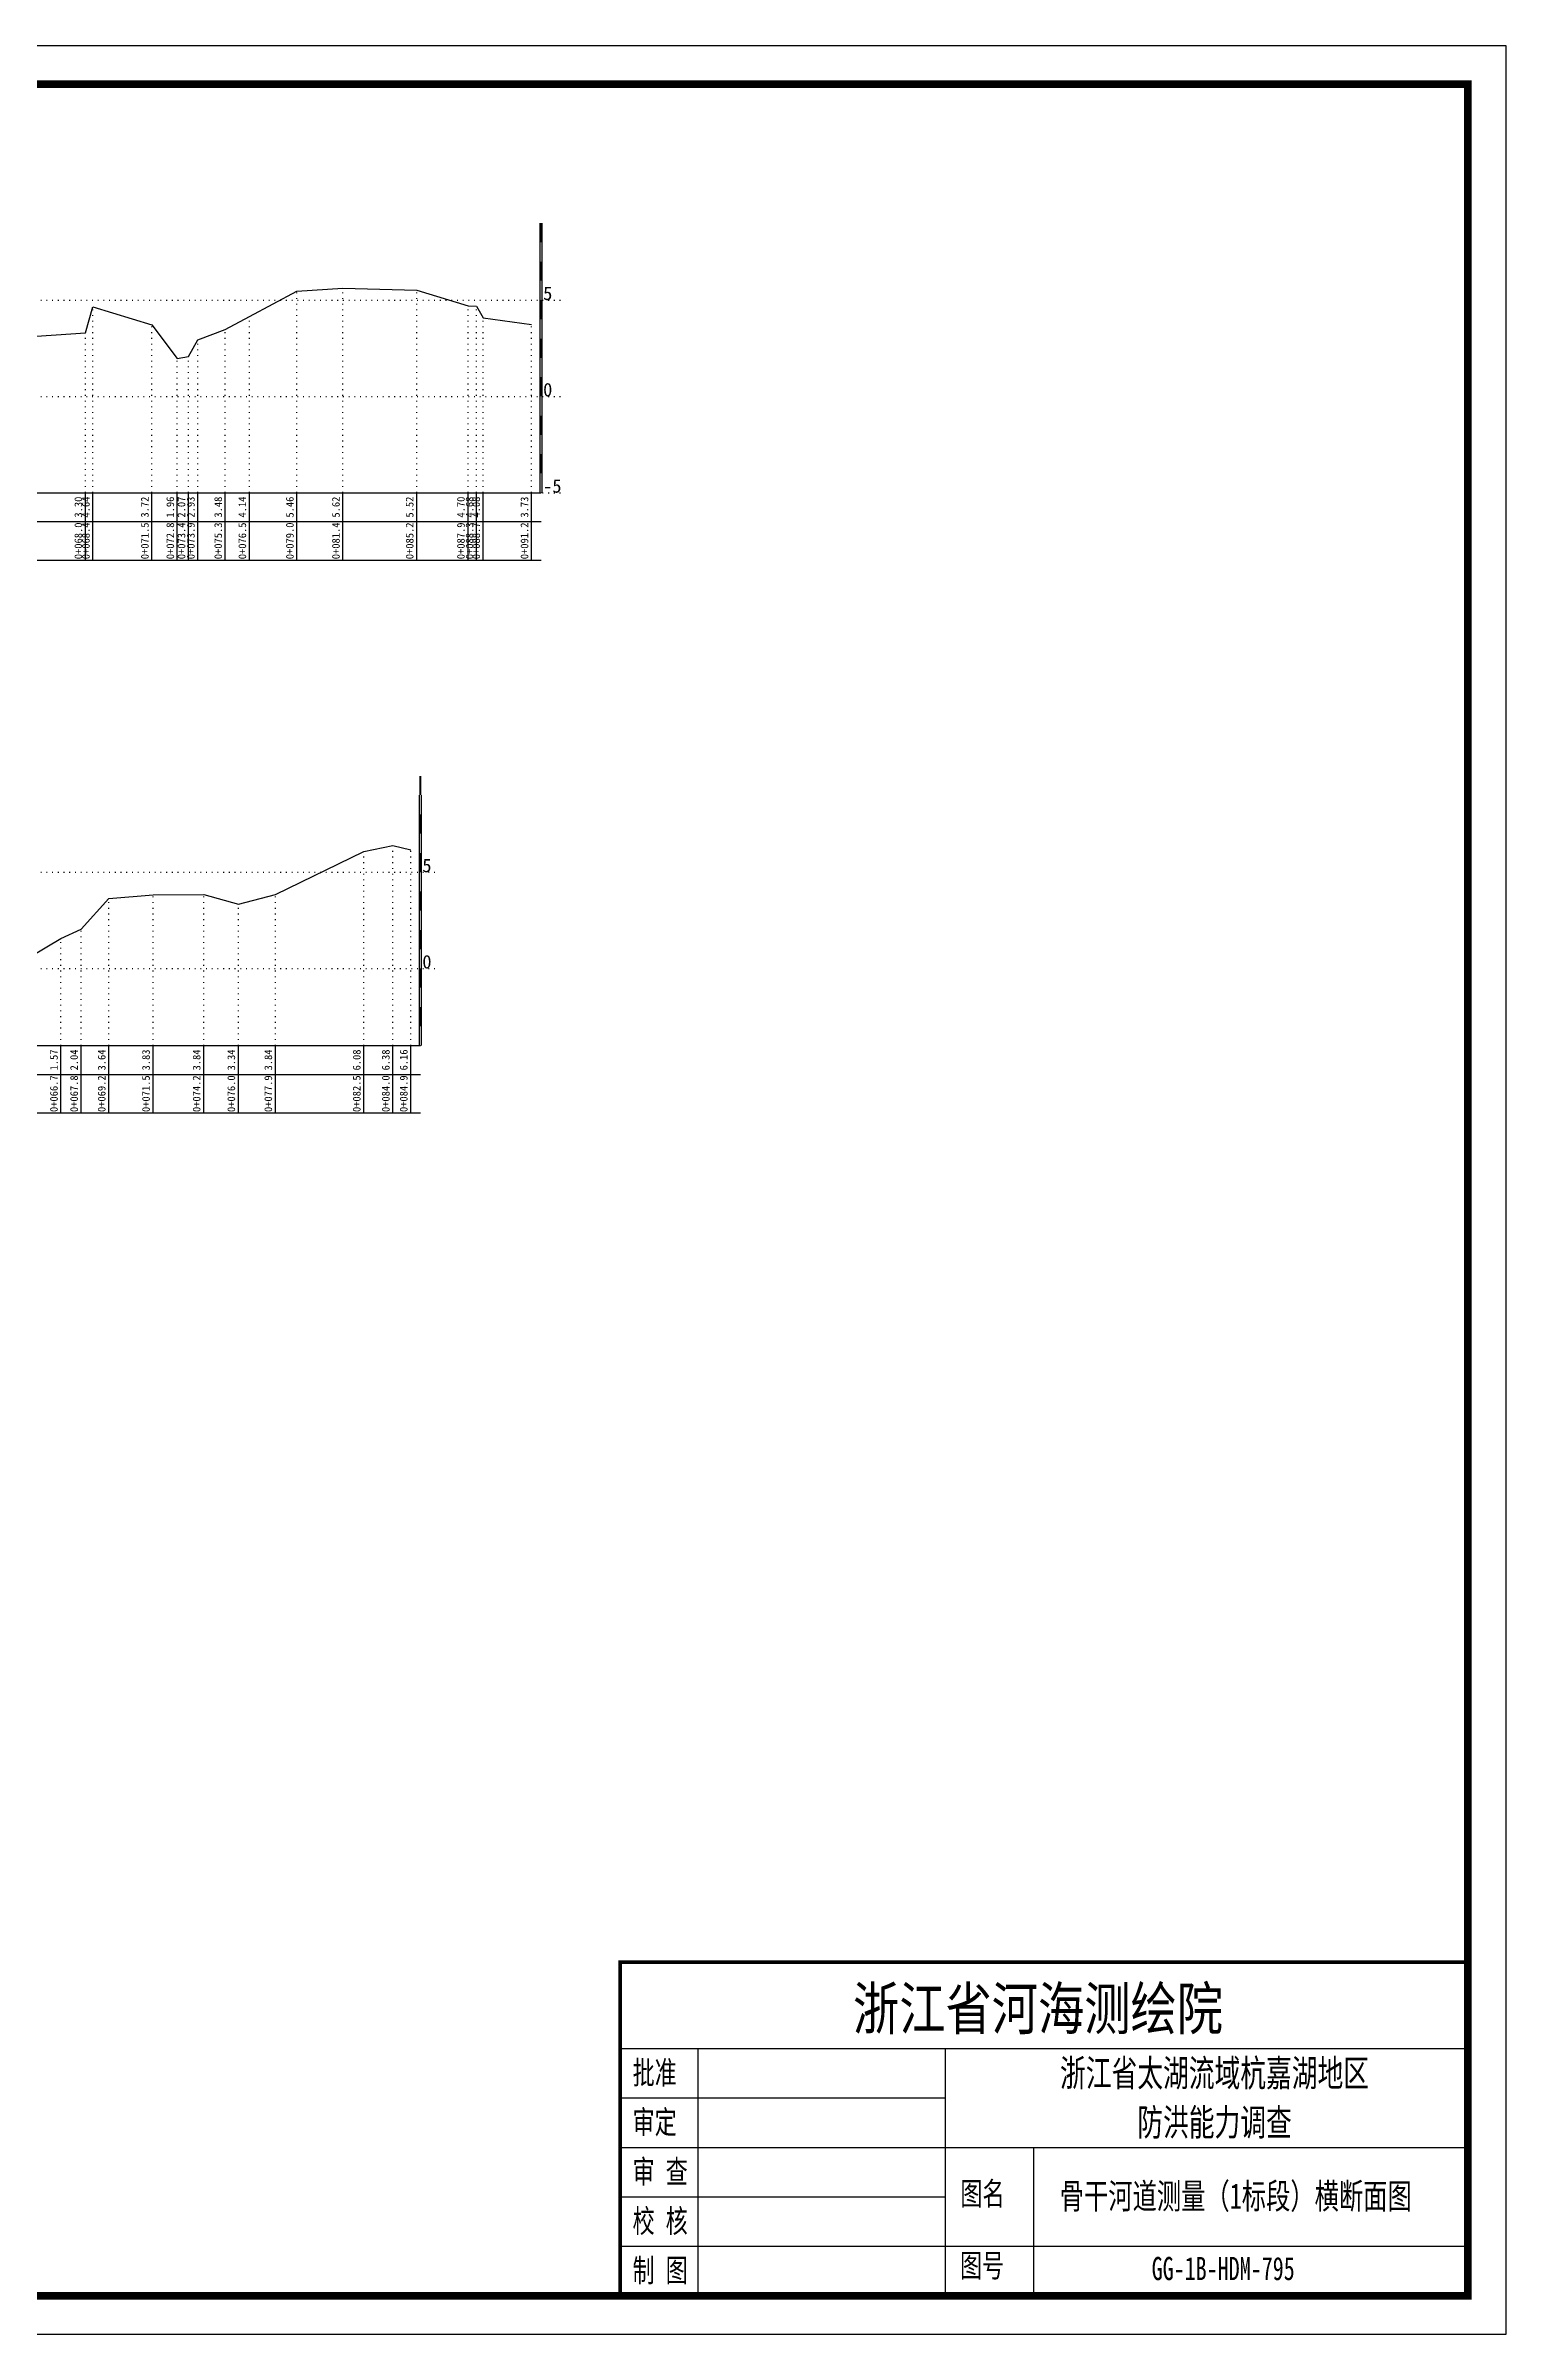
# Model space of a CAD drawing. Header units: millimetres. Extents: x 518574 to 520874, y 3371901 to 3372198.
# Drawn here: x 520684.8 to 520874.4, y 3371900.9 to 3372197.9 of the extents above; entities that cross this region are included whole.
import ezdxf
from ezdxf.enums import TextEntityAlignment as Align

# ---------------------------------------------------------------- set-up
doc = ezdxf.new("R2010")
doc.units = ezdxf.units.MM
doc.header["$LTSCALE"] = 0.4
doc.header["$MEASUREMENT"] = 0
doc.linetypes.add('X4', pattern=[1.6, 0, -1.6])
for name, color, linetype in [('DMX', 1, 'Continuous'), ('TEXT', 7, 'Continuous'), ('zdm1', 5, 'Continuous'), ('ZDMT5', 3, 'Continuous'), ('图框', 7, 'Continuous')]:
    doc.layers.add(name, color=color, linetype=linetype)
doc.styles.add('HDM', font='fangsong_GB2312.ttf')
doc.styles.add('tk2', font='', dxfattribs={"width": 0.8})
doc.styles.get('tk2').set_extended_font_data('SimSun')

msp = doc.modelspace()

# ---------------------------------------------------------------- linework, layer by layer
at = {"lineweight": 100, "const_width": 0.5}
msp.add_lwpolyline([(520869.36, 3371949.15), (520759.36, 3371949.15), (520759.36, 3371905.87), (520869.36, 3371905.87), (520869.36, 3371949.15)], dxfattribs=at)
at = {"linetype": 'Continuous', "elevation": 0}
msp.add_lwpolyline([(520759.36, 3371937.95), (520759.36, 3371905.87)], dxfattribs=at)
at = {"layer": 'DMX', "linetype": 'Continuous', "flags": 128}
for points in [[(520681.68, 3372160.05), (520689.96, 3372160.62), (520690.93, 3372163.97), (520698.58, 3372161.67), (520701.88, 3372157.27), (520703.33, 3372157.55), (520704.56, 3372159.7), (520704.56, 3372159.7), (520708.11, 3372161.07), (520711.23, 3372162.72), (520717.41, 3372166.02), (520723.38, 3372166.42), (520732.96, 3372166.17), (520739.61, 3372164.12), (520740.73, 3372164.07), (520741.58, 3372162.57), (520747.86, 3372161.7)], [(520682.91, 3372079.71), (520686.78, 3372082.03), (520689.41, 3372083.21), (520692.98, 3372087.21), (520698.73, 3372087.69), (520705.31, 3372087.71), (520709.81, 3372086.46), (520714.61, 3372087.71), (520726.08, 3372093.31), (520729.86, 3372094.06), (520732.18, 3372093.51)]]:
    msp.add_lwpolyline(points, dxfattribs=at)
at = {"layer": 'TEXT', "color": 0}
for p, q in [((520759.36, 3371937.95, 0), (520869.36, 3371937.95, 0)), ((520769.44, 3371937.95, 0), (520769.44, 3371912.29, 0)), ((520801.52, 3371937.95, 0), (520801.52, 3371912.29, 0)), ((520759.36, 3371931.54, 0), (520801.52, 3371931.54, 0)), ((520759.36, 3371925.12, 0), (520801.52, 3371925.12, 0)), ((520801.52, 3371925.12, 0), (520869.36, 3371925.12, 0)), ((520813.01, 3371925.12, 0), (520813.01, 3371905.87, 0)), ((520759.36, 3371918.7, 0), (520801.52, 3371918.7, 0)), ((520759.36, 3371912.29, 0), (520869.36, 3371912.29, 0)), ((520769.44, 3371912.29, 0), (520769.44, 3371905.87, 0)), ((520801.52, 3371912.29, 0), (520801.52, 3371905.87, 0))]:
    msp.add_line(p, q, dxfattribs=at)
at = {"layer": 'zdm1', "linetype": 'Continuous'}
for p, q in [((520748.98, 3372139.87), (520748.98, 3372174.87)), ((520749.23, 3372139.87), (520749.23, 3372174.87)), ((520519.93, 3372139.87), (520749.11, 3372139.87)), ((520508.68, 3372136.12), (520749.11, 3372136.12)), ((520508.68, 3372131.12), (520749.11, 3372131.12)), ((520733.31, 3372068.12), (520733.31, 3372100.62)), ((520733.56, 3372068.12), (520733.56, 3372100.62)), ((520519.93, 3372068.12), (520733.43, 3372068.12)), ((520508.68, 3372064.37), (520733.43, 3372064.37)), ((520508.68, 3372059.37), (520733.43, 3372059.37))]:
    msp.add_line(p, q, dxfattribs=at)
at = {"layer": 'zdm1', "linetype": 'X4'}
for p, q in [((520516.18, 3372164.87), (520751.61, 3372164.87)), ((520516.18, 3372152.37), (520751.61, 3372152.37)), ((520516.18, 3372139.87), (520751.61, 3372139.87)), ((520516.18, 3372090.62), (520735.93, 3372090.62)), ((520516.18, 3372078.12), (520735.93, 3372078.12))]:
    msp.add_line(p, q, dxfattribs=at)
at = {"layer": 'zdm1', "linetype": 'Continuous', "flags": 128}
for points in [[(520749.11, 3372172.37, 0.25, 0.25, 0), (520749.11, 3372174.87, 0.25, 0.25, 0)], [(520749.11, 3372167.37, 0.25, 0.25, 0), (520749.11, 3372169.87, 0.25, 0.25, 0)], [(520749.11, 3372162.37, 0.25, 0.25, 0), (520749.11, 3372164.87, 0.25, 0.25, 0)], [(520749.11, 3372157.37, 0.25, 0.25, 0), (520749.11, 3372159.87, 0.25, 0.25, 0)], [(520749.11, 3372152.37, 0.25, 0.25, 0), (520749.11, 3372154.87, 0.25, 0.25, 0)], [(520749.11, 3372147.37, 0.25, 0.25, 0), (520749.11, 3372149.87, 0.25, 0.25, 0)], [(520749.11, 3372142.37, 0.25, 0.25, 0), (520749.11, 3372144.87, 0.25, 0.25, 0)], [(520733.43, 3372100.62, 0.25, 0.25, 0), (520733.43, 3372103.12, 0.25, 0.25, 0)], [(520733.43, 3372095.62, 0.25, 0.25, 0), (520733.43, 3372098.12, 0.25, 0.25, 0)], [(520733.43, 3372090.62, 0.25, 0.25, 0), (520733.43, 3372093.12, 0.25, 0.25, 0)], [(520733.43, 3372085.62, 0.25, 0.25, 0), (520733.43, 3372088.12, 0.25, 0.25, 0)], [(520733.43, 3372080.62, 0.25, 0.25, 0), (520733.43, 3372083.12, 0.25, 0.25, 0)], [(520733.43, 3372075.62, 0.25, 0.25, 0), (520733.43, 3372078.12, 0.25, 0.25, 0)], [(520733.43, 3372070.62, 0.25, 0.25, 0), (520733.43, 3372073.12, 0.25, 0.25, 0)]]:
    msp.add_lwpolyline(points, format="xyseb", dxfattribs=at)
at = {"layer": 'ZDMT5', "linetype": 'X4'}
for p, q in [((520717.41, 3372139.87), (520717.41, 3372166.02)), ((520723.38, 3372139.87), (520723.38, 3372166.42)), ((520732.96, 3372139.87), (520732.96, 3372166.17)), ((520690.93, 3372139.87), (520690.93, 3372163.97)), ((520711.23, 3372139.87), (520711.23, 3372162.72)), ((520739.61, 3372139.87), (520739.61, 3372164.12)), ((520740.73, 3372139.87), (520740.73, 3372164.07)), ((520741.58, 3372139.87), (520741.58, 3372162.57)), ((520689.96, 3372139.87), (520689.96, 3372160.62)), ((520698.58, 3372139.87), (520698.58, 3372161.67)), ((520704.56, 3372139.87), (520704.56, 3372159.7)), ((520708.11, 3372139.87), (520708.11, 3372161.07)), ((520747.86, 3372139.87), (520747.86, 3372161.7)), ((520701.88, 3372139.87), (520701.88, 3372157.27)), ((520703.33, 3372139.87), (520703.33, 3372157.55)), ((520729.86, 3372068.12), (520729.86, 3372094.06)), ((520732.18, 3372068.12), (520732.18, 3372093.51)), ((520726.08, 3372068.12), (520726.08, 3372093.31)), ((520698.73, 3372068.12), (520698.73, 3372087.69)), ((520705.31, 3372068.12), (520705.31, 3372087.71)), ((520714.61, 3372068.12), (520714.61, 3372087.71)), ((520692.98, 3372068.12), (520692.98, 3372087.21)), ((520709.81, 3372068.12), (520709.81, 3372086.46)), ((520686.78, 3372068.12), (520686.78, 3372082.03)), ((520689.41, 3372068.12), (520689.41, 3372083.21))]:
    msp.add_line(p, q, dxfattribs=at)
at = {"layer": 'ZDMT5', "linetype": 'Continuous'}
for p, q in [((520689.96, 3372131.12), (520689.96, 3372139.87)), ((520690.93, 3372131.12), (520690.93, 3372139.87)), ((520698.58, 3372131.12), (520698.58, 3372139.87)), ((520701.88, 3372131.12), (520701.88, 3372139.87)), ((520703.33, 3372131.12), (520703.33, 3372139.87)), ((520704.56, 3372131.12), (520704.56, 3372139.87)), ((520708.11, 3372131.12), (520708.11, 3372139.87)), ((520711.23, 3372131.12), (520711.23, 3372139.87)), ((520717.41, 3372131.12), (520717.41, 3372139.87)), ((520723.38, 3372131.12), (520723.38, 3372139.87)), ((520732.96, 3372131.12), (520732.96, 3372139.87)), ((520739.61, 3372131.12), (520739.61, 3372139.87)), ((520740.73, 3372131.12), (520740.73, 3372139.87)), ((520741.58, 3372131.12), (520741.58, 3372139.87)), ((520747.86, 3372131.12), (520747.86, 3372139.87)), ((520686.78, 3372059.37), (520686.78, 3372068.12)), ((520689.41, 3372059.37), (520689.41, 3372068.12)), ((520692.98, 3372059.37), (520692.98, 3372068.12)), ((520698.73, 3372059.37), (520698.73, 3372068.12)), ((520705.31, 3372059.37), (520705.31, 3372068.12)), ((520709.81, 3372059.37), (520709.81, 3372068.12)), ((520714.61, 3372059.37), (520714.61, 3372068.12)), ((520726.08, 3372059.37), (520726.08, 3372068.12)), ((520729.86, 3372059.37), (520729.86, 3372068.12)), ((520732.18, 3372059.37), (520732.18, 3372068.12))]:
    msp.add_line(p, q, dxfattribs=at)
at = {"layer": '图框', "flags": 128}
msp.add_lwpolyline([(520454.36, 3371900.87), (520874.36, 3371900.87), (520874.36, 3372197.87), (520454.36, 3372197.87)], close=True, dxfattribs=at)
at = {"layer": '图框', "const_width": 1, "flags": 128}
msp.add_lwpolyline([(520479.36, 3371905.87), (520869.36, 3371905.87), (520869.36, 3372192.87), (520479.36, 3372192.87)], close=True, dxfattribs=at)

# ---------------------------------------------------------------- texts
at = {"layer": 'TEXT', "color": 7, "ltscale": 8, "style": 'tk2'}
for tag, p, s, height, width in [('浙江省河海测绘院', (520789.58, 3371940.39, 0), '（单位名称）', 5.5, 0.8), ('批准', (520760.97, 3371933.32, 0), '批准', 3, 0.7), ('审定', (520760.97, 3371926.91, 0), '审定', 3, 0.7), ('审 查', (520760.97, 3371920.49, 0), '审 查', 3, 0.7), ('图名', (520803.51, 3371917.62, 0), '审查', 3, 0.7), ('校 核', (520760.97, 3371914.07, 0), '校 核', 3, 0.7), ('制 图', (520760.97, 3371907.66, 0), '制 图', 3, 0.7), ('图号', (520803.46, 3371908.29, 0), '图号', 3, 0.7)]:
    msp.add_attdef(tag, p, s, height=height, dxfattribs=dict(at, width=width))
at = {"layer": 'TEXT', "color": 0, "style": 'tk2', "width": 0.7}
for tag, text, height, p in [('浙江省太湖流域杭嘉湖地区', '浙江省太湖流域杭嘉湖地区', 3.5, (520836.5, 3371934.77, -206.67)), ('防洪能力调查', '防洪能力调查', 3.5, (520836.5, 3371928.38, -206.67)), ('骨干河道测量（1标段）横断面图', '骨干河道测量（1标段）横断面图', 3.3, (520839.25, 3371918.8, -206.67)), ('GG-1B-HDM-795', 'GG-1B-HDM-001', 3, (520837.62, 3371909.4, -206.67))]:
    msp.add_attdef(tag, text=text, height=height, dxfattribs=at).set_placement(p, align=Align.MIDDLE_CENTER)
at = {"layer": 'zdm1', "linetype": 'Continuous', "style": 'HDM'}
for s, p in [('5', (520749.36, 3372164.87)), ('0', (520749.36, 3372152.37)), ('-5', (520749.36, 3372139.87)), ('5', (520733.68, 3372090.62)), ('0', (520733.68, 3372078.12))]:
    msp.add_text(s, height=1.75, dxfattribs=at).set_placement(p)
at = {"layer": 'ZDMT5', "linetype": 'Continuous', "style": 'HDM'}
for s, p in [('3.30', (520689.83, 3372138)), ('4.64', (520690.81, 3372138)), ('3.72', (520698.46, 3372138)), ('1.96', (520701.76, 3372138)), ('2.07', (520703.21, 3372138)), ('2.93', (520704.43, 3372138)), ('3.48', (520707.98, 3372138)), ('4.14', (520711.11, 3372138)), ('5.46', (520717.28, 3372138)), ('5.62', (520723.26, 3372138)), ('5.52', (520732.83, 3372138)), ('4.70', (520739.48, 3372138)), ('4.68', (520740.61, 3372138)), ('4.08', (520741.46, 3372138)), ('3.73', (520747.73, 3372138)), ('0+068.0', (520689.83, 3372133.62)), ('0+068.4', (520690.81, 3372133.62)), ('0+071.5', (520698.46, 3372133.62)), ('0+072.8', (520701.76, 3372133.62)), ('0+073.4', (520703.21, 3372133.62)), ('0+073.9', (520704.43, 3372133.62)), ('0+075.3', (520707.98, 3372133.62)), ('0+076.5', (520711.11, 3372133.62)), ('0+079.0', (520717.28, 3372133.62)), ('0+081.4', (520723.26, 3372133.62)), ('0+085.2', (520732.83, 3372133.62)), ('0+087.9', (520739.48, 3372133.62)), ('0+088.3', (520740.61, 3372133.62)), ('0+088.7', (520741.46, 3372133.62)), ('0+091.2', (520747.73, 3372133.62)), ('1.57', (520686.66, 3372066.25)), ('2.04', (520689.28, 3372066.25)), ('3.64', (520692.86, 3372066.25)), ('3.83', (520698.61, 3372066.25)), ('3.84', (520705.18, 3372066.25)), ('3.34', (520709.68, 3372066.25)), ('3.84', (520714.48, 3372066.25)), ('6.08', (520725.96, 3372066.25)), ('6.38', (520729.73, 3372066.25)), ('6.16', (520732.06, 3372066.25)), ('0+066.7', (520686.66, 3372061.87)), ('0+067.8', (520689.28, 3372061.87)), ('0+069.2', (520692.86, 3372061.87)), ('0+071.5', (520698.61, 3372061.87)), ('0+074.2', (520705.18, 3372061.87)), ('0+076.0', (520709.68, 3372061.87)), ('0+077.9', (520714.48, 3372061.87)), ('0+082.5', (520725.96, 3372061.87)), ('0+084.0', (520729.73, 3372061.87)), ('0+084.9', (520732.06, 3372061.87))]:
    msp.add_text(s, height=1, rotation=90, dxfattribs=at).set_placement(p, align=Align.BOTTOM_CENTER)

doc.saveas('drawing.dxf')
